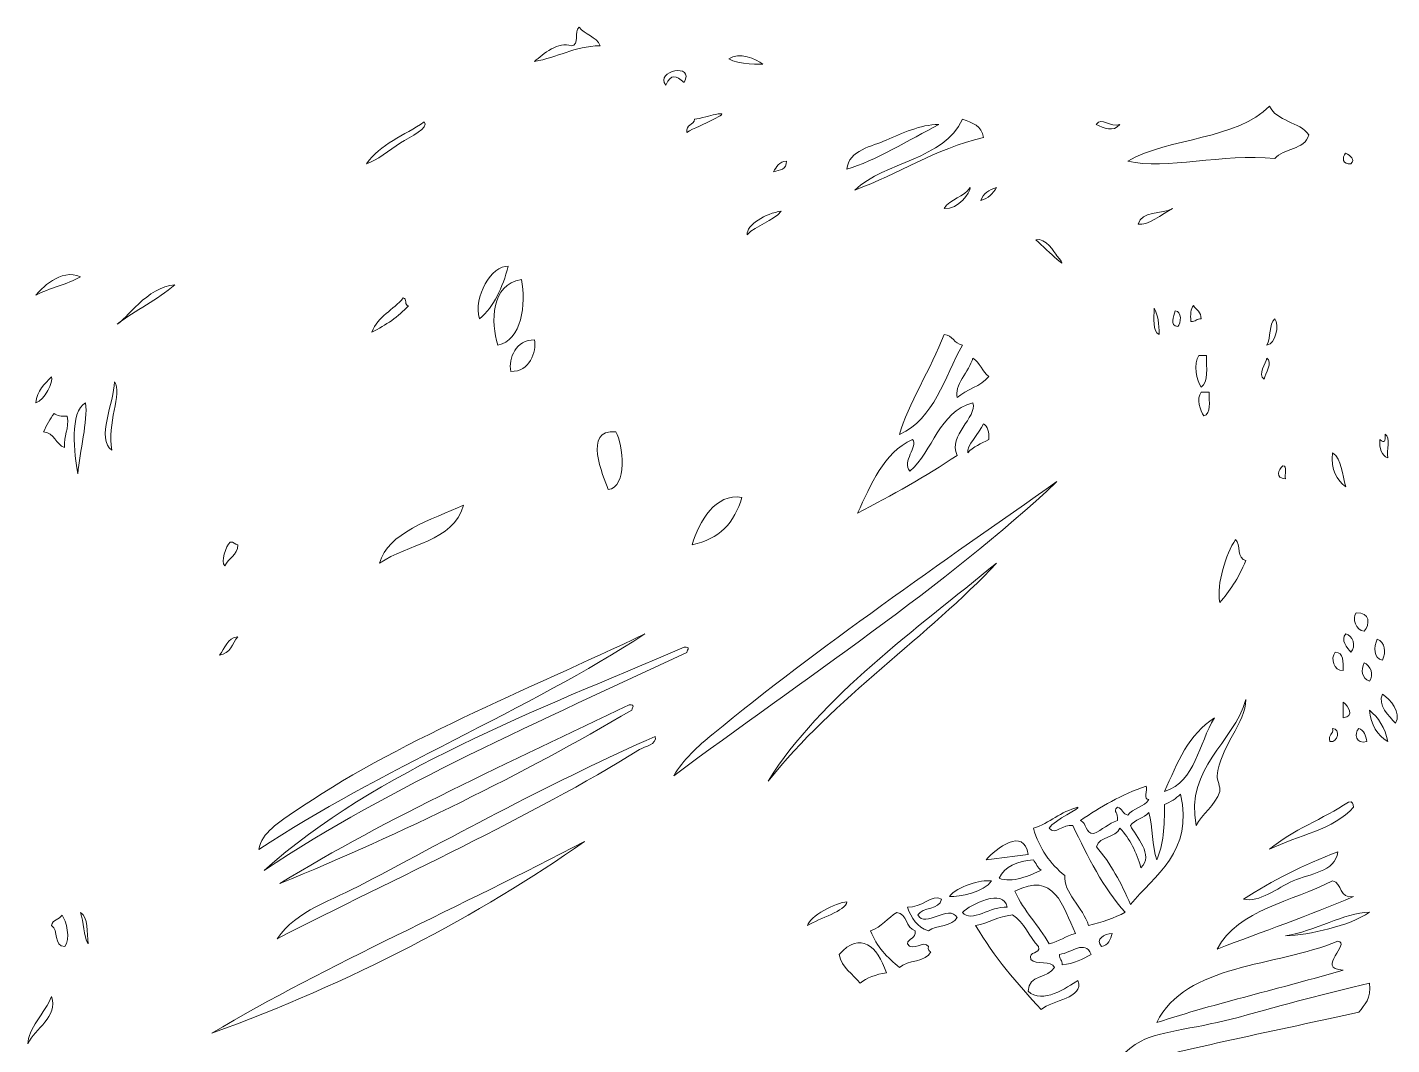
# Model space of a CAD drawing. Header units: inches. Extents: x 0.62 to 5.37, y -5.79 to -0.4.
# Drawn here: x 3.323 to 3.96, y -3.388 to -2.913 of the extents above; entities that cross this region are included whole.
import ezdxf

# ---------------------------------------------------------------- set-up
doc = ezdxf.new("R2010")
doc.units = ezdxf.units.IN
doc.header["$MEASUREMENT"] = 0
doc.layers.add('Layer 1', color=7, linetype='Continuous')

# ---------------------------------------------------------------- blocks, each defined once
blk = doc.blocks.new('block 26')
at = {"layer": 'Layer 1', "lineweight": 0}
blk.add_open_spline([(3.53424, -3.04906), (3.54126, -3.04342), (3.54497, -3.03447), (3.54772, -3.02456), (3.54005, -3.02396), (3.53121, -3.03891), (3.53424, -3.04906)], degree=3, knots=[0, 0, 0, 0, 1, 1, 1, 2, 2, 2, 2], dxfattribs=at)
blk = doc.blocks.new('block 27')
at = {"layer": 'Layer 1', "lineweight": 0}
blk.add_open_spline([(3.54282, -3.06131), (3.55404, -3.05935), (3.55608, -3.04205), (3.55384, -3.03068), (3.5395, -3.03303), (3.53951, -3.05067), (3.54282, -3.06131)], degree=3, knots=[0, 0, 0, 0, 1, 1, 1, 2, 2, 2, 2], dxfattribs=at)
blk = doc.blocks.new('block 28')
at = {"layer": 'Layer 1', "lineweight": 0}
blk.add_open_spline([(3.54894, -3.07357), (3.55768, -3.07387), (3.56097, -3.06447), (3.55998, -3.05886), (3.55139, -3.0587), (3.54757, -3.06758), (3.54894, -3.07357)], degree=3, knots=[0, 0, 0, 0, 1, 1, 1, 2, 2, 2, 2], dxfattribs=at)
blk = doc.blocks.new('block 29')
at = {"layer": 'Layer 1', "lineweight": 0}
blk.add_open_spline([(3.59796, -3.10175), (3.58214, -3.10036), (3.59224, -3.1224), (3.59429, -3.1287), (3.60349, -3.12794), (3.60134, -3.1075), (3.59796, -3.10175)], degree=3, knots=[0, 0, 0, 0, 1, 1, 1, 2, 2, 2, 2], dxfattribs=at)
blk = doc.blocks.new('block 30')
at = {"layer": 'Layer 1', "lineweight": 0}
blk.add_open_spline([(3.65678, -3.13238), (3.64443, -3.13036), (3.63691, -3.14344), (3.63351, -3.15444), (3.64618, -3.15199), (3.65338, -3.14409), (3.65678, -3.13238)], degree=3, knots=[0, 0, 0, 0, 1, 1, 1, 2, 2, 2, 2], dxfattribs=at)
blk = doc.blocks.new('block 31')
at = {"layer": 'Layer 1', "lineweight": 0}
blk.add_open_spline([(3.48769, -3.16303), (3.50072, -3.15401), (3.52193, -3.15314), (3.5269, -3.13607), (3.51198, -3.14252), (3.49114, -3.14915), (3.48769, -3.16303)], degree=3, knots=[0, 0, 0, 0, 1, 1, 1, 2, 2, 2, 2], dxfattribs=at)
blk = doc.blocks.new('block 33')
at = {"layer": 'Layer 1', "lineweight": 0}
blk.add_open_spline([(3.62984, -3.20223), (3.55984, -3.2323), (3.48671, -3.25926), (3.43378, -3.3064), (3.49351, -3.26646), (3.56339, -3.23667), (3.63106, -3.20467), (3.63133, -3.20314), (3.63297, -3.20217), (3.62984, -3.20223)], degree=3, knots=[0, 0, 0, 0, 1, 1, 1, 2, 2, 2, 3, 3, 3, 3], dxfattribs=at)
blk = doc.blocks.new('block 36')
at = {"layer": 'Layer 1', "lineweight": 0}
blk.add_open_spline([(3.60411, -3.22918), (3.54867, -3.25586), (3.49201, -3.2813), (3.44114, -3.31252), (3.4991, -3.2888), (3.55386, -3.26187), (3.60533, -3.23164), (3.60559, -3.23009), (3.60724, -3.22914), (3.60411, -3.22918)], degree=3, knots=[0, 0, 0, 0, 1, 1, 1, 2, 2, 2, 3, 3, 3, 3], dxfattribs=at)
blk = doc.blocks.new('block 156')
at = {"layer": 'Layer 1', "lineweight": 0}
blk.add_open_spline([(3.62495, -3.26227), (3.68492, -3.21768), (3.75202, -3.17367), (3.80383, -3.12501), (3.75023, -3.16266), (3.69273, -3.20225), (3.64332, -3.24266), (3.63633, -3.24837), (3.62931, -3.25479), (3.62495, -3.26227)], degree=3, knots=[0, 0, 0, 0, 1, 1, 1, 2, 2, 2, 3, 3, 3, 3], dxfattribs=at)
blk = doc.blocks.new('block 157')
at = {"layer": 'Layer 1', "lineweight": 0}
blk.add_open_spline([(3.77565, -3.163), (3.73804, -3.19401), (3.69389, -3.22501), (3.66905, -3.26471), (3.69934, -3.22638), (3.74462, -3.1965), (3.77565, -3.163)], degree=3, knots=[0, 0, 0, 0, 1, 1, 1, 2, 2, 2, 2], dxfattribs=at)
blk = doc.blocks.new('block 158')
at = {"layer": 'Layer 1', "lineweight": 0}
blk.add_open_spline([(3.43134, -3.2966), (3.48716, -3.2597), (3.55794, -3.23122), (3.61145, -3.1961), (3.55683, -3.22208), (3.4944, -3.24676), (3.44726, -3.27944), (3.44118, -3.28365), (3.43245, -3.28886), (3.43134, -3.2966)], degree=3, knots=[0, 0, 0, 0, 1, 1, 1, 2, 2, 2, 3, 3, 3, 3], dxfattribs=at)
blk = doc.blocks.new('block 159')
at = {"layer": 'Layer 1', "lineweight": 0}
blk.add_open_spline([(3.60902, -3.25001), (3.61152, -3.24846), (3.61716, -3.24791), (3.61636, -3.24389), (3.57044, -3.26403), (3.5228, -3.29), (3.48035, -3.31252), (3.46571, -3.32029), (3.44868, -3.32515), (3.43992, -3.33826), (3.49548, -3.30972), (3.55788, -3.28182), (3.60902, -3.25001)], degree=3, knots=[0, 0, 0, 0, 1, 1, 1, 2, 2, 2, 3, 3, 3, 4, 4, 4, 4], dxfattribs=at)
blk = doc.blocks.new('block 161')
at = {"layer": 'Layer 1', "lineweight": 0}
blk.add_open_spline([(3.58328, -3.29291), (3.52576, -3.32322), (3.46447, -3.34974), (3.40929, -3.38238), (3.47326, -3.35934), (3.53469, -3.32723), (3.58328, -3.29291)], degree=3, knots=[0, 0, 0, 0, 1, 1, 1, 2, 2, 2, 2], dxfattribs=at)
blk = doc.blocks.new('block 183')
at = {"layer": 'Layer 1', "lineweight": 0}
blk.add_open_spline([(3.57712, -2.92162), (3.57134, -2.91951), (3.56396, -2.92534), (3.55996, -2.92897), (3.57082, -2.92717), (3.57828, -2.92196), (3.5906, -2.92162), (3.5888, -2.91728), (3.58349, -2.91647), (3.58078, -2.91304), (3.57836, -2.91469), (3.58118, -2.9216), (3.57712, -2.92162)], degree=3, knots=[0, 0, 0, 0, 1, 1, 1, 2, 2, 2, 3, 3, 3, 4, 4, 4, 4], dxfattribs=at)
blk = doc.blocks.new('block 184')
at = {"layer": 'Layer 1', "lineweight": 0}
blk.add_open_spline([(3.62123, -2.93999), (3.624, -2.93457), (3.62579, -2.93544), (3.62981, -2.93877), (3.63503, -2.9294), (3.61597, -2.93334), (3.62123, -2.93999)], degree=3, knots=[0, 0, 0, 0, 1, 1, 1, 2, 2, 2, 2], dxfattribs=at)
blk = doc.blocks.new('block 185')
at = {"layer": 'Layer 1', "lineweight": 0}
blk.add_open_spline([(3.8369, -2.97551), (3.85464, -2.97961), (3.88129, -2.97181), (3.90553, -2.97427), (3.90949, -2.96925), (3.91965, -2.97043), (3.92144, -2.96324), (3.91705, -2.95702), (3.90638, -2.95708), (3.90307, -2.94976), (3.8882, -2.96553), (3.8563, -2.96427), (3.8369, -2.97551)], degree=3, knots=[0, 0, 0, 0, 1, 1, 1, 2, 2, 2, 3, 3, 3, 4, 4, 4, 4], dxfattribs=at)
blk = doc.blocks.new('block 186')
at = {"layer": 'Layer 1', "lineweight": 0}
blk.add_open_spline([(3.70946, -2.989), (3.7301, -2.98146), (3.74666, -2.96983), (3.7695, -2.96448), (3.76887, -2.95898), (3.76429, -2.95745), (3.7597, -2.95592), (3.75107, -2.97505), (3.72365, -2.97541), (3.70946, -2.989)], degree=3, knots=[0, 0, 0, 0, 1, 1, 1, 2, 2, 2, 3, 3, 3, 3], dxfattribs=at)
blk = doc.blocks.new('block 187')
at = {"layer": 'Layer 1', "lineweight": 0}
blk.add_open_spline([(3.48154, -2.97677), (3.48629, -2.97511), (3.49207, -2.97053), (3.49748, -2.96696), (3.50201, -2.96397), (3.51099, -2.96008), (3.50849, -2.95716), (3.4993, -2.96348), (3.48784, -2.96755), (3.48154, -2.97677)], degree=3, knots=[0, 0, 0, 0, 1, 1, 1, 2, 2, 2, 3, 3, 3, 3], dxfattribs=at)
blk = doc.blocks.new('block 188')
at = {"layer": 'Layer 1', "lineweight": 0}
blk.add_open_spline([(3.83322, -2.95835), (3.82864, -2.95998), (3.82475, -2.9547), (3.82219, -2.95835), (3.82582, -2.96012), (3.82997, -2.9621), (3.83322, -2.95835)], degree=3, knots=[0, 0, 0, 0, 1, 1, 1, 2, 2, 2, 2], dxfattribs=at)
blk = doc.blocks.new('block 189')
at = {"layer": 'Layer 1', "lineweight": 0}
blk.add_open_spline([(3.72416, -2.96571), (3.71793, -2.96842), (3.70637, -2.97041), (3.70578, -2.9792), (3.71857, -2.97557), (3.73527, -2.96544), (3.74867, -2.95836), (3.73991, -2.95839), (3.73152, -2.96252), (3.72416, -2.96571)], degree=3, knots=[0, 0, 0, 0, 1, 1, 1, 2, 2, 2, 3, 3, 3, 3], dxfattribs=at)
blk = doc.blocks.new('block 190')
at = {"layer": 'Layer 1', "lineweight": 0}
blk.add_open_spline([(3.94106, -2.97672), (3.94332, -2.97456), (3.94074, -2.97293), (3.9386, -2.97182), (3.93667, -2.97364), (3.93724, -2.97729), (3.94106, -2.97672)], degree=3, knots=[0, 0, 0, 0, 1, 1, 1, 2, 2, 2, 2], dxfattribs=at)
blk = doc.blocks.new('block 191')
at = {"layer": 'Layer 1', "lineweight": 0}
blk.add_open_spline([(3.67147, -2.98042), (3.67446, -2.97973), (3.67778, -2.97937), (3.6776, -2.97552), (3.67401, -2.9756), (3.67305, -2.97833), (3.67147, -2.98042)], degree=3, knots=[0, 0, 0, 0, 1, 1, 1, 2, 2, 2, 2], dxfattribs=at)
blk = doc.blocks.new('block 192')
at = {"layer": 'Layer 1', "lineweight": 0}
blk.add_open_spline([(3.65923, -3.00983), (3.66355, -3.00518), (3.6711, -3.00374), (3.67515, -2.99881), (3.66797, -2.99981), (3.65875, -3.00525), (3.65923, -3.00983)], degree=3, knots=[0, 0, 0, 0, 1, 1, 1, 2, 2, 2, 2], dxfattribs=at)
blk = doc.blocks.new('block 196')
at = {"layer": 'Layer 1', "lineweight": 0}
blk.add_open_spline([(3.484, -3.0552), (3.49067, -3.05206), (3.4964, -3.04798), (3.50116, -3.04294), (3.49913, -3.04292), (3.50047, -3.03954), (3.4987, -3.03926), (3.49417, -3.04494), (3.48686, -3.04784), (3.484, -3.0552)], degree=3, knots=[0, 0, 0, 0, 1, 1, 1, 2, 2, 2, 3, 3, 3, 3], dxfattribs=at)
blk = doc.blocks.new('block 197')
at = {"layer": 'Layer 1', "lineweight": 0}
blk.add_open_spline([(3.86631, -3.05025), (3.86864, -3.05053), (3.86902, -3.04887), (3.87122, -3.04902), (3.87108, -3.04589), (3.86898, -3.04474), (3.86754, -3.0429), (3.86614, -3.04435), (3.86615, -3.04723), (3.86631, -3.05025)], degree=3, knots=[0, 0, 0, 0, 1, 1, 1, 2, 2, 2, 3, 3, 3, 3], dxfattribs=at)
blk = doc.blocks.new('block 198')
at = {"layer": 'Layer 1', "lineweight": 0}
blk.add_open_spline([(3.85161, -3.05638), (3.85153, -3.05156), (3.85102, -3.04717), (3.84916, -3.04413), (3.84934, -3.04885), (3.84821, -3.05489), (3.85161, -3.05638)], degree=3, knots=[0, 0, 0, 0, 1, 1, 1, 2, 2, 2, 2], dxfattribs=at)
blk = doc.blocks.new('block 200')
at = {"layer": 'Layer 1', "lineweight": 0}
blk.add_open_spline([(3.86019, -3.0527), (3.86187, -3.05114), (3.86232, -3.04538), (3.85897, -3.04535), (3.85844, -3.04808), (3.85614, -3.05199), (3.86019, -3.0527)], degree=3, knots=[0, 0, 0, 0, 1, 1, 1, 2, 2, 2, 2], dxfattribs=at)
blk = doc.blocks.new('block 201')
at = {"layer": 'Layer 1', "lineweight": 0}
blk.add_open_spline([(3.90185, -3.06127), (3.906, -3.06087), (3.90775, -3.05172), (3.90553, -3.04902), (3.90264, -3.05144), (3.90383, -3.05794), (3.90185, -3.06127)], degree=3, knots=[0, 0, 0, 0, 1, 1, 1, 2, 2, 2, 2], dxfattribs=at)
blk = doc.blocks.new('block 203')
at = {"layer": 'Layer 1', "lineweight": 0}
blk.add_open_spline([(3.87122, -3.08089), (3.87467, -3.07861), (3.87355, -3.07178), (3.87367, -3.06618), (3.87244, -3.06618), (3.87122, -3.06618), (3.87, -3.06618), (3.86744, -3.06993), (3.86901, -3.07803), (3.87122, -3.08089)], degree=3, knots=[0, 0, 0, 0, 1, 1, 1, 2, 2, 2, 3, 3, 3, 3], dxfattribs=at)
blk = doc.blocks.new('block 204')
at = {"layer": 'Layer 1', "lineweight": 0}
blk.add_open_spline([(3.75726, -3.0858), (3.76153, -3.0819), (3.76841, -3.08061), (3.77197, -3.076), (3.76902, -3.07363), (3.7679, -3.06944), (3.76461, -3.06741), (3.76281, -3.0734), (3.75568, -3.0805), (3.75726, -3.0858)], degree=3, knots=[0, 0, 0, 0, 1, 1, 1, 2, 2, 2, 3, 3, 3, 3], dxfattribs=at)
blk = doc.blocks.new('block 205')
at = {"layer": 'Layer 1', "lineweight": 0}
blk.add_open_spline([(3.90063, -3.0772), (3.90107, -3.0747), (3.90473, -3.06918), (3.90185, -3.0674), (3.90131, -3.06981), (3.89731, -3.07499), (3.90063, -3.0772)], degree=3, knots=[0, 0, 0, 0, 1, 1, 1, 2, 2, 2, 2], dxfattribs=at)
blk = doc.blocks.new('block 206')
at = {"layer": 'Layer 1', "lineweight": 0}
blk.add_open_spline([(3.36269, -3.11035), (3.36022, -3.09832), (3.36763, -3.08364), (3.36391, -3.07849), (3.36379, -3.08773), (3.35515, -3.1054), (3.36269, -3.11035)], degree=3, knots=[0, 0, 0, 0, 1, 1, 1, 2, 2, 2, 2], dxfattribs=at)
blk = doc.blocks.new('block 208')
at = {"layer": 'Layer 1', "lineweight": 0}
blk.add_open_spline([(3.87245, -3.09437), (3.87589, -3.09331), (3.87481, -3.08774), (3.8749, -3.08333), (3.87367, -3.08333), (3.87244, -3.08333), (3.87122, -3.08333), (3.86879, -3.08614), (3.87073, -3.09198), (3.87245, -3.09437)], degree=3, knots=[0, 0, 0, 0, 1, 1, 1, 2, 2, 2, 3, 3, 3, 3], dxfattribs=at)
blk = doc.blocks.new('block 210')
at = {"layer": 'Layer 1', "lineweight": 0}
blk.add_open_spline([(3.34676, -3.12138), (3.34773, -3.1109), (3.35148, -3.09669), (3.35043, -3.08829), (3.34278, -3.09208), (3.34516, -3.11241), (3.34676, -3.12138)], degree=3, knots=[0, 0, 0, 0, 1, 1, 1, 2, 2, 2, 2], dxfattribs=at)
blk = doc.blocks.new('block 211')
at = {"layer": 'Layer 1', "lineweight": 0}
blk.add_open_spline([(3.73521, -3.12011), (3.73114, -3.11579), (3.7393, -3.10838), (3.73644, -3.10541), (3.72259, -3.11158), (3.71725, -3.12626), (3.7107, -3.13972), (3.7268, -3.13131), (3.74269, -3.12269), (3.75726, -3.11275), (3.75281, -3.10337), (3.76671, -3.09527), (3.76461, -3.08824), (3.74856, -3.09262), (3.74613, -3.11062), (3.73521, -3.12011)], degree=3, knots=[0, 0, 0, 0, 1, 1, 1, 2, 2, 2, 3, 3, 3, 4, 4, 4, 5, 5, 5, 5], dxfattribs=at)
blk = doc.blocks.new('block 213')
at = {"layer": 'Layer 1', "lineweight": 0}
blk.add_open_spline([(3.33083, -3.10178), (3.336, -3.10233), (3.33647, -3.10757), (3.34064, -3.10913), (3.34014, -3.10332), (3.34282, -3.1007), (3.34186, -3.09443), (3.33902, -3.09482), (3.33715, -3.09422), (3.33574, -3.0932), (3.33385, -3.0958), (3.33221, -3.09866), (3.33083, -3.10178)], degree=3, knots=[0, 0, 0, 0, 1, 1, 1, 2, 2, 2, 3, 3, 3, 4, 4, 4, 4], dxfattribs=at)
blk = doc.blocks.new('block 214')
at = {"layer": 'Layer 1', "lineweight": 0}
blk.add_open_spline([(3.95455, -3.10538), (3.95427, -3.10974), (3.95537, -3.11272), (3.95822, -3.11396), (3.95747, -3.11064), (3.95978, -3.10423), (3.957, -3.10293), (3.95735, -3.1065), (3.9567, -3.10714), (3.95455, -3.10538)], degree=3, knots=[0, 0, 0, 0, 1, 1, 1, 2, 2, 2, 3, 3, 3, 3], dxfattribs=at)
blk = doc.blocks.new('block 215')
at = {"layer": 'Layer 1', "lineweight": 0}
blk.add_open_spline([(3.93862, -3.12744), (3.93692, -3.1218), (3.93688, -3.11448), (3.9325, -3.11152), (3.93154, -3.11982), (3.93458, -3.12414), (3.93862, -3.12744)], degree=3, knots=[0, 0, 0, 0, 1, 1, 1, 2, 2, 2, 2], dxfattribs=at)
blk = doc.blocks.new('block 217')
at = {"layer": 'Layer 1', "lineweight": 0}
blk.add_open_spline([(3.91045, -3.12377), (3.90977, -3.12199), (3.91187, -3.11744), (3.90921, -3.11764), (3.90716, -3.11958), (3.90567, -3.12327), (3.91045, -3.12377)], degree=3, knots=[0, 0, 0, 0, 1, 1, 1, 2, 2, 2, 2], dxfattribs=at)
blk = doc.blocks.new('block 220')
at = {"layer": 'Layer 1', "lineweight": 0}
blk.add_open_spline([(3.87982, -3.18137), (3.88443, -3.17624), (3.88842, -3.1705), (3.89206, -3.16175), (3.88771, -3.16122), (3.88967, -3.15435), (3.88716, -3.15196), (3.88279, -3.15904), (3.87825, -3.17243), (3.87982, -3.18137)], degree=3, knots=[0, 0, 0, 0, 1, 1, 1, 2, 2, 2, 3, 3, 3, 3], dxfattribs=at)
blk = doc.blocks.new('block 221')
at = {"layer": 'Layer 1', "lineweight": 0}
blk.add_open_spline([(3.41539, -3.16426), (3.4171, -3.16065), (3.42138, -3.15962), (3.42151, -3.15446), (3.41995, -3.15439), (3.41982, -3.15288), (3.41784, -3.15323), (3.41592, -3.15507), (3.41338, -3.16257), (3.41539, -3.16426)], degree=3, knots=[0, 0, 0, 0, 1, 1, 1, 2, 2, 2, 3, 3, 3, 3], dxfattribs=at)
blk = doc.blocks.new('block 224')
at = {"layer": 'Layer 1', "lineweight": 0}
blk.add_open_spline([(3.9472, -3.19483), (3.95004, -3.19175), (3.95015, -3.18583), (3.94353, -3.18626), (3.94138, -3.18877), (3.94359, -3.19436), (3.9472, -3.19483)], degree=3, knots=[0, 0, 0, 0, 1, 1, 1, 2, 2, 2, 2], dxfattribs=at)
blk = doc.blocks.new('block 228')
at = {"layer": 'Layer 1', "lineweight": 0}
blk.add_open_spline([(3.94108, -3.20464), (3.94369, -3.20189), (3.94196, -3.19657), (3.93863, -3.19606), (3.93609, -3.19874), (3.93924, -3.20266), (3.94108, -3.20464)], degree=3, knots=[0, 0, 0, 0, 1, 1, 1, 2, 2, 2, 2], dxfattribs=at)
blk = doc.blocks.new('block 229')
at = {"layer": 'Layer 1', "lineweight": 0}
blk.add_open_spline([(3.41294, -3.20593), (3.4181, -3.20536), (3.41883, -3.20036), (3.42152, -3.19735), (3.41636, -3.1979), (3.41565, -3.20291), (3.41294, -3.20593)], degree=3, knots=[0, 0, 0, 0, 1, 1, 1, 2, 2, 2, 2], dxfattribs=at)
blk = doc.blocks.new('block 232')
at = {"layer": 'Layer 1', "lineweight": 0}
blk.add_open_spline([(3.95578, -3.20831), (3.95754, -3.20459), (3.95704, -3.19996), (3.95334, -3.19852), (3.95162, -3.2022), (3.95154, -3.20741), (3.95578, -3.20831)], degree=3, knots=[0, 0, 0, 0, 1, 1, 1, 2, 2, 2, 2], dxfattribs=at)
blk = doc.blocks.new('block 235')
at = {"layer": 'Layer 1', "lineweight": 0}
blk.add_open_spline([(3.9374, -3.21321), (3.93736, -3.20919), (3.93791, -3.20455), (3.93373, -3.20464), (3.93134, -3.20739), (3.93307, -3.21345), (3.9374, -3.21321)], degree=3, knots=[0, 0, 0, 0, 1, 1, 1, 2, 2, 2, 2], dxfattribs=at)
blk = doc.blocks.new('block 238')
at = {"layer": 'Layer 1', "lineweight": 0}
blk.add_open_spline([(3.94966, -3.21812), (3.95216, -3.21547), (3.95007, -3.2105), (3.94721, -3.20954), (3.94561, -3.2131), (3.94621, -3.21659), (3.94966, -3.21812)], degree=3, knots=[0, 0, 0, 0, 1, 1, 1, 2, 2, 2, 2], dxfattribs=at)
blk = doc.blocks.new('block 244')
at = {"layer": 'Layer 1', "lineweight": 0}
blk.add_open_spline([(3.96192, -3.23772), (3.96469, -3.23275), (3.9596, -3.22657), (3.95579, -3.22424), (3.95329, -3.22895), (3.95886, -3.23465), (3.96192, -3.23772)], degree=3, knots=[0, 0, 0, 0, 1, 1, 1, 2, 2, 2, 2], dxfattribs=at)
blk = doc.blocks.new('block 248')
at = {"layer": 'Layer 1', "lineweight": 0}
blk.add_open_spline([(3.9374, -3.23527), (3.9431, -3.23452), (3.93986, -3.22983), (3.9374, -3.22792), (3.9374, -3.23036), (3.9374, -3.23282), (3.9374, -3.23527)], degree=3, knots=[0, 0, 0, 0, 1, 1, 1, 2, 2, 2, 2], dxfattribs=at)
blk = doc.blocks.new('block 251')
at = {"layer": 'Layer 1', "lineweight": 0}
blk.add_open_spline([(3.95824, -3.2463), (3.95711, -3.23968), (3.95386, -3.23516), (3.94967, -3.2316), (3.95044, -3.23858), (3.95345, -3.24333), (3.95824, -3.2463)], degree=3, knots=[0, 0, 0, 0, 1, 1, 1, 2, 2, 2, 2], dxfattribs=at)
blk = doc.blocks.new('block 253')
at = {"layer": 'Layer 1', "lineweight": 0}
blk.add_open_spline([(3.85409, -3.2696), (3.86862, -3.26493), (3.86998, -3.2471), (3.87736, -3.23528), (3.86546, -3.24258), (3.85994, -3.25626), (3.85409, -3.2696)], degree=3, knots=[0, 0, 0, 0, 1, 1, 1, 2, 2, 2, 2], dxfattribs=at)
blk = doc.blocks.new('block 256')
at = {"layer": 'Layer 1', "lineweight": 0}
blk.add_open_spline([(3.93129, -3.2463), (3.93508, -3.24678), (3.93627, -3.2404), (3.93251, -3.24018), (3.93301, -3.24313), (3.93027, -3.24284), (3.93129, -3.2463)], degree=3, knots=[0, 0, 0, 0, 1, 1, 1, 2, 2, 2, 2], dxfattribs=at)
blk = doc.blocks.new('block 257')
at = {"layer": 'Layer 1', "lineweight": 0}
blk.add_open_spline([(3.94844, -3.2463), (3.94803, -3.24344), (3.94719, -3.24102), (3.94476, -3.24018), (3.94238, -3.24254), (3.94348, -3.24768), (3.94844, -3.2463)], degree=3, knots=[0, 0, 0, 0, 1, 1, 1, 2, 2, 2, 2], dxfattribs=at)
blk = doc.blocks.new('block 263')
at = {"layer": 'Layer 1', "lineweight": 0}
blk.add_open_spline([(3.81487, -3.28307), (3.81775, -3.28428), (3.81691, -3.28921), (3.82101, -3.28921), (3.82495, -3.28742), (3.82788, -3.28463), (3.83203, -3.28307), (3.83276, -3.27916), (3.82973, -3.27929), (3.83203, -3.27695), (3.83453, -3.27731), (3.83444, -3.28026), (3.83693, -3.28063), (3.83917, -3.27714), (3.8448, -3.27705), (3.84674, -3.27327), (3.84408, -3.27349), (3.84618, -3.26892), (3.84551, -3.26714), (3.83381, -3.27096), (3.82415, -3.27683), (3.81487, -3.28307)], degree=3, knots=[0, 0, 0, 0, 1, 1, 1, 2, 2, 2, 3, 3, 3, 4, 4, 4, 5, 5, 5, 6, 6, 6, 7, 7, 7, 7], dxfattribs=at)
blk = doc.blocks.new('block 265')
at = {"layer": 'Layer 1', "lineweight": 0}
blk.add_open_spline([(3.85409, -3.27572), (3.8541, -3.28554), (3.85356, -3.29479), (3.85041, -3.30145), (3.8481, -3.29519), (3.84878, -3.28594), (3.84674, -3.2794), (3.84447, -3.28203), (3.84017, -3.28264), (3.83816, -3.28552), (3.84053, -3.29032), (3.84942, -3.29951), (3.84307, -3.30513), (3.84086, -3.29795), (3.83788, -3.29152), (3.83326, -3.28675), (3.83117, -3.29121), (3.82379, -3.29036), (3.82223, -3.29534), (3.82887, -3.30299), (3.83387, -3.31229), (3.83817, -3.32229), (3.84909, -3.30912), (3.86803, -3.29743), (3.86144, -3.27082), (3.85947, -3.27294), (3.85687, -3.27441), (3.85409, -3.27572)], degree=3, knots=[0, 0, 0, 0, 1, 1, 1, 2, 2, 2, 3, 3, 3, 4, 4, 4, 5, 5, 5, 6, 6, 6, 7, 7, 7, 8, 8, 8, 9, 9, 9, 9], dxfattribs=at)
blk = doc.blocks.new('block 268')
at = {"layer": 'Layer 1', "lineweight": 0}
blk.add_open_spline([(3.9031, -3.29655), (3.9162, -3.29003), (3.93315, -3.28738), (3.94231, -3.27694), (3.94218, -3.27545), (3.94195, -3.27403), (3.93986, -3.27449), (3.92822, -3.28245), (3.91369, -3.28751), (3.9031, -3.29655)], degree=3, knots=[0, 0, 0, 0, 1, 1, 1, 2, 2, 2, 3, 3, 3, 3], dxfattribs=at)
blk = doc.blocks.new('block 277')
at = {"layer": 'Layer 1', "lineweight": 0}
blk.add_open_spline([(3.77076, -3.30146), (3.77746, -3.3008), (3.78368, -3.29967), (3.79037, -3.29901), (3.78848, -3.28594), (3.77523, -3.29627), (3.77076, -3.30146)], degree=3, knots=[0, 0, 0, 0, 1, 1, 1, 2, 2, 2, 2], dxfattribs=at)
blk = doc.blocks.new('block 280')
at = {"layer": 'Layer 1', "lineweight": 0}
blk.add_open_spline([(3.89085, -3.31983), (3.89842, -3.32156), (3.90654, -3.31463), (3.91414, -3.31125), (3.92158, -3.30794), (3.93389, -3.30719), (3.93497, -3.29777), (3.91884, -3.3037), (3.90429, -3.3112), (3.89085, -3.31983)], degree=3, knots=[0, 0, 0, 0, 1, 1, 1, 2, 2, 2, 3, 3, 3, 3], dxfattribs=at)
blk = doc.blocks.new('block 284')
at = {"layer": 'Layer 1', "lineweight": 0}
blk.add_open_spline([(3.77689, -3.31005), (3.78269, -3.31255), (3.7915, -3.30862), (3.79649, -3.30636), (3.79484, -3.30516), (3.79405, -3.3031), (3.79282, -3.30146), (3.78533, -3.30214), (3.77944, -3.30442), (3.77689, -3.31005)], degree=3, knots=[0, 0, 0, 0, 1, 1, 1, 2, 2, 2, 3, 3, 3, 3], dxfattribs=at)
blk = doc.blocks.new('block 288')
at = {"layer": 'Layer 1', "lineweight": 0}
blk.add_open_spline([(3.75361, -3.31862), (3.75834, -3.31893), (3.77003, -3.31649), (3.77322, -3.31127), (3.76823, -3.31069), (3.75723, -3.31382), (3.75361, -3.31862)], degree=3, knots=[0, 0, 0, 0, 1, 1, 1, 2, 2, 2, 2], dxfattribs=at)
blk = doc.blocks.new('block 289')
at = {"layer": 'Layer 1', "lineweight": 0}
blk.add_open_spline([(3.93252, -3.31125), (3.91375, -3.32107), (3.88848, -3.32441), (3.8786, -3.34312), (3.89983, -3.33493), (3.92177, -3.32746), (3.94231, -3.3186), (3.93538, -3.31983), (3.93714, -3.31234), (3.93252, -3.31125)], degree=3, knots=[0, 0, 0, 0, 1, 1, 1, 2, 2, 2, 3, 3, 3, 3], dxfattribs=at)
blk = doc.blocks.new('block 290')
at = {"layer": 'Layer 1', "lineweight": 0}
blk.add_open_spline([(3.78425, -3.31616), (3.78838, -3.32552), (3.79535, -3.33202), (3.80018, -3.34068), (3.80485, -3.33963), (3.80797, -3.33703), (3.81243, -3.33577), (3.80683, -3.3232), (3.80235, -3.3064), (3.78425, -3.31616)], degree=3, knots=[0, 0, 0, 0, 1, 1, 1, 2, 2, 2, 3, 3, 3, 3], dxfattribs=at)
blk = doc.blocks.new('block 293')
at = {"layer": 'Layer 1', "lineweight": 0}
blk.add_open_spline([(3.73401, -3.32352), (3.73594, -3.32853), (3.73839, -3.33303), (3.74381, -3.33455), (3.74767, -3.33187), (3.75494, -3.3326), (3.75729, -3.32843), (3.75348, -3.32184), (3.74218, -3.33361), (3.7389, -3.3272), (3.74124, -3.32339), (3.74892, -3.32496), (3.74994, -3.31985), (3.74558, -3.31719), (3.74038, -3.32415), (3.73401, -3.32352)], degree=3, knots=[0, 0, 0, 0, 1, 1, 1, 2, 2, 2, 3, 3, 3, 4, 4, 4, 5, 5, 5, 5], dxfattribs=at)
blk = doc.blocks.new('block 294')
at = {"layer": 'Layer 1', "lineweight": 0}
blk.add_open_spline([(3.75974, -3.32597), (3.76383, -3.33114), (3.77313, -3.3229), (3.78057, -3.32351), (3.77913, -3.31449), (3.76347, -3.32228), (3.75974, -3.32597)], degree=3, knots=[0, 0, 0, 0, 1, 1, 1, 2, 2, 2, 2], dxfattribs=at)
blk = doc.blocks.new('block 295')
at = {"layer": 'Layer 1', "lineweight": 0}
blk.add_open_spline([(3.71686, -3.33456), (3.71952, -3.3421), (3.7248, -3.34703), (3.73033, -3.35171), (3.73412, -3.34813), (3.74264, -3.34931), (3.74504, -3.34435), (3.74408, -3.34409), (3.74361, -3.34332), (3.74381, -3.3419), (3.74185, -3.33856), (3.73634, -3.34476), (3.73401, -3.34068), (3.73439, -3.33779), (3.73826, -3.33839), (3.73769, -3.33455), (3.73316, -3.33335), (3.73405, -3.32674), (3.72911, -3.32598), (3.72483, -3.32864), (3.72195, -3.33271), (3.71686, -3.33456)], degree=3, knots=[0, 0, 0, 0, 1, 1, 1, 2, 2, 2, 3, 3, 3, 4, 4, 4, 5, 5, 5, 6, 6, 6, 7, 7, 7, 7], dxfattribs=at)
blk = doc.blocks.new('block 297')
at = {"layer": 'Layer 1', "lineweight": 0}
blk.add_open_spline([(3.33453, -3.33215), (3.33785, -3.33414), (3.33545, -3.34184), (3.34067, -3.34195), (3.34358, -3.33855), (3.34139, -3.32983), (3.33943, -3.32724), (3.33833, -3.32941), (3.33493, -3.32926), (3.33453, -3.33215)], degree=3, knots=[0, 0, 0, 0, 1, 1, 1, 2, 2, 2, 3, 3, 3, 3], dxfattribs=at)
blk = doc.blocks.new('block 299')
at = {"layer": 'Layer 1', "lineweight": 0}
blk.add_open_spline([(3.82469, -3.34189), (3.82794, -3.34147), (3.82882, -3.33867), (3.82959, -3.33577), (3.82597, -3.33599), (3.82152, -3.33859), (3.82469, -3.34189)], degree=3, knots=[0, 0, 0, 0, 1, 1, 1, 2, 2, 2, 2], dxfattribs=at)
blk = doc.blocks.new('block 301')
at = {"layer": 'Layer 1', "lineweight": 0}
blk.add_open_spline([(3.70215, -3.34559), (3.70348, -3.35202), (3.70859, -3.35467), (3.71196, -3.35906), (3.71513, -3.35653), (3.71921, -3.35489), (3.72421, -3.35416), (3.71998, -3.34168), (3.71213, -3.33458), (3.70215, -3.34559)], degree=3, knots=[0, 0, 0, 0, 1, 1, 1, 2, 2, 2, 3, 3, 3, 3], dxfattribs=at)
blk = doc.blocks.new('block 302')
at = {"layer": 'Layer 1', "lineweight": 0}
blk.add_open_spline([(3.85042, -3.37742), (3.87838, -3.36821), (3.90873, -3.3614), (3.93742, -3.35291), (3.92413, -3.35237), (3.94157, -3.34016), (3.93497, -3.33943), (3.90608, -3.35139), (3.8638, -3.34996), (3.85042, -3.37742)], degree=3, knots=[0, 0, 0, 0, 1, 1, 1, 2, 2, 2, 3, 3, 3, 3], dxfattribs=at)
blk = doc.blocks.new('block 304')
at = {"layer": 'Layer 1', "lineweight": 0}
blk.add_open_spline([(3.80508, -3.34558), (3.80481, -3.34789), (3.80646, -3.34828), (3.80631, -3.35048), (3.81193, -3.34997), (3.81588, -3.34779), (3.81978, -3.34557), (3.81688, -3.33852), (3.81069, -3.34492), (3.80508, -3.34558)], degree=3, knots=[0, 0, 0, 0, 1, 1, 1, 2, 2, 2, 3, 3, 3, 3], dxfattribs=at)
blk = doc.blocks.new('block 314')
at = {"layer": 'Layer 1', "lineweight": 0}
blk.add_open_spline([(3.32351, -3.38729), (3.32674, -3.38029), (3.33778, -3.37462), (3.33453, -3.36523), (3.33163, -3.37255), (3.3232, -3.38083), (3.32351, -3.38729)], degree=3, knots=[0, 0, 0, 0, 1, 1, 1, 2, 2, 2, 2], dxfattribs=at)
blk = doc.blocks.new('block 683')
at = {"layer": 'Layer 1', "lineweight": 0}
blk.add_open_spline([(3.66657, -2.93019), (3.66353, -2.92786), (3.65537, -2.92429), (3.65064, -2.92774), (3.65469, -2.93064), (3.66688, -2.93039), (3.66657, -2.93019)], degree=3, knots=[0, 0, 0, 0, 1, 1, 1, 2, 2, 2, 2], dxfattribs=at)
blk = doc.blocks.new('block 684')
at = {"layer": 'Layer 1', "lineweight": 0}
blk.add_open_spline([(3.64574, -2.95348), (3.64211, -2.95397), (3.64095, -2.95492), (3.63471, -2.95593), (3.63433, -2.95881), (3.63046, -2.9582), (3.63104, -2.96205), (3.63729, -2.95856), (3.65259, -2.95253), (3.64574, -2.95348)], degree=3, knots=[0, 0, 0, 0, 1, 1, 1, 2, 2, 2, 3, 3, 3, 3], dxfattribs=at)
blk = doc.blocks.new('block 685')
at = {"layer": 'Layer 1', "lineweight": 0}
blk.add_open_spline([(3.75113, -2.99757), (3.7582, -2.99808), (3.76326, -2.99015), (3.76338, -2.98777), (3.76052, -2.99226), (3.75398, -2.99308), (3.75113, -2.99757)], degree=3, knots=[0, 0, 0, 0, 1, 1, 1, 2, 2, 2, 2], dxfattribs=at)
blk = doc.blocks.new('block 686')
at = {"layer": 'Layer 1', "lineweight": 0}
blk.add_open_spline([(3.76828, -2.99389), (3.77167, -2.99278), (3.77405, -2.99068), (3.77563, -2.98777), (3.77214, -2.98877), (3.76941, -2.99053), (3.76828, -2.99389)], degree=3, knots=[0, 0, 0, 0, 1, 1, 1, 2, 2, 2, 2], dxfattribs=at)
blk = doc.blocks.new('block 687')
at = {"layer": 'Layer 1', "lineweight": 0}
blk.add_open_spline([(3.8418, -3.00491), (3.84599, -3.00581), (3.85308, -3.00016), (3.85774, -2.99756), (3.85284, -3.00043), (3.84316, -2.99851), (3.8418, -3.00491)], degree=3, knots=[0, 0, 0, 0, 1, 1, 1, 2, 2, 2, 2], dxfattribs=at)
blk = doc.blocks.new('block 688')
at = {"layer": 'Layer 1', "lineweight": 0}
blk.add_open_spline([(3.80382, -3.01963), (3.80266, -3.0182), (3.79852, -3.01077), (3.79401, -3.01227), (3.79979, -3.01739), (3.81113, -3.02866), (3.80382, -3.01963)], degree=3, knots=[0, 0, 0, 0, 1, 1, 1, 2, 2, 2, 2], dxfattribs=at)
blk = doc.blocks.new('block 689')
at = {"layer": 'Layer 1', "lineweight": 0}
blk.add_open_spline([(3.32715, -3.03806), (3.33349, -3.03459), (3.34181, -3.03311), (3.34798, -3.02947), (3.33889, -3.02514), (3.32916, -3.03548), (3.32715, -3.03806)], degree=3, knots=[0, 0, 0, 0, 1, 1, 1, 2, 2, 2, 2], dxfattribs=at)
blk = doc.blocks.new('block 690')
at = {"layer": 'Layer 1', "lineweight": 0}
blk.add_open_spline([(3.36513, -3.05152), (3.37382, -3.0451), (3.38394, -3.0401), (3.39209, -3.03315), (3.37935, -3.03397), (3.3689, -3.04985), (3.36513, -3.05152)], degree=3, knots=[0, 0, 0, 0, 1, 1, 1, 2, 2, 2, 2], dxfattribs=at)
blk = doc.blocks.new('block 691')
at = {"layer": 'Layer 1', "lineweight": 0}
blk.add_open_spline([(3.73031, -3.10295), (3.74668, -3.09565), (3.75122, -3.07648), (3.75971, -3.06129), (3.75579, -3.06073), (3.75539, -3.05663), (3.75114, -3.05639), (3.74514, -3.07204), (3.73426, -3.08934), (3.73031, -3.10295)], degree=3, knots=[0, 0, 0, 0, 1, 1, 1, 2, 2, 2, 3, 3, 3, 3], dxfattribs=at)
blk = doc.blocks.new('block 692')
at = {"layer": 'Layer 1', "lineweight": 0}
blk.add_open_spline([(3.32715, -3.08829), (3.3315, -3.08688), (3.3353, -3.07852), (3.3345, -3.07605), (3.3313, -3.07936), (3.3279, -3.08251), (3.32715, -3.08829)], degree=3, knots=[0, 0, 0, 0, 1, 1, 1, 2, 2, 2, 2], dxfattribs=at)
blk = doc.blocks.new('block 693')
at = {"layer": 'Layer 1', "lineweight": 0}
blk.add_open_spline([(3.76217, -3.11154), (3.76469, -3.10875), (3.76844, -3.10718), (3.77198, -3.1054), (3.77223, -3.10188), (3.77165, -3.09918), (3.76952, -3.09805), (3.7676, -3.10228), (3.76142, -3.1087), (3.76217, -3.11154)], degree=3, knots=[0, 0, 0, 0, 1, 1, 1, 2, 2, 2, 3, 3, 3, 3], dxfattribs=at)
blk = doc.blocks.new('block 698')
at = {"layer": 'Layer 1', "lineweight": 0}
blk.add_open_spline([(3.86879, -3.28551), (3.87135, -3.28004), (3.87781, -3.27629), (3.87982, -3.2696), (3.88035, -3.26782), (3.87842, -3.26402), (3.8786, -3.26224), (3.87988, -3.24898), (3.89198, -3.23734), (3.89207, -3.22671), (3.88607, -3.24725), (3.86384, -3.25811), (3.86879, -3.28551)], degree=3, knots=[0, 0, 0, 0, 1, 1, 1, 2, 2, 2, 3, 3, 3, 4, 4, 4, 4], dxfattribs=at)
blk = doc.blocks.new('block 704')
at = {"layer": 'Layer 1', "lineweight": 0}
blk.add_open_spline([(3.79282, -3.28675), (3.79559, -3.29624), (3.80075, -3.30334), (3.80753, -3.30882), (3.80658, -3.31632), (3.81617, -3.32384), (3.81856, -3.3321), (3.82492, -3.3307), (3.83055, -3.32857), (3.83571, -3.32596), (3.82542, -3.31462), (3.81832, -3.30006), (3.8112, -3.28552), (3.80677, -3.28445), (3.80303, -3.29032), (3.80017, -3.28675), (3.80264, -3.28283), (3.81534, -3.277), (3.81365, -3.27695), (3.80545, -3.27896), (3.80056, -3.28429), (3.79282, -3.28675)], degree=3, knots=[0, 0, 0, 0, 1, 1, 1, 2, 2, 2, 3, 3, 3, 4, 4, 4, 5, 5, 5, 6, 6, 6, 7, 7, 7, 7], dxfattribs=at)
blk = doc.blocks.new('block 706')
at = {"layer": 'Layer 1', "lineweight": 0}
blk.add_open_spline([(3.70582, -3.32107), (3.70066, -3.32122), (3.6883, -3.32801), (3.68744, -3.33211), (3.69301, -3.32867), (3.70518, -3.32535), (3.70582, -3.32107)], degree=3, knots=[0, 0, 0, 0, 1, 1, 1, 2, 2, 2, 2], dxfattribs=at)
blk = doc.blocks.new('block 707')
at = {"layer": 'Layer 1', "lineweight": 0}
blk.add_open_spline([(3.91047, -3.33697), (3.92173, -3.3364), (3.94024, -3.33246), (3.94968, -3.32595), (3.93797, -3.3261), (3.92421, -3.3348), (3.91047, -3.33697)], degree=3, knots=[0, 0, 0, 0, 1, 1, 1, 2, 2, 2, 2], dxfattribs=at)
blk = doc.blocks.new('block 708')
at = {"layer": 'Layer 1', "lineweight": 0}
blk.add_open_spline([(3.35169, -3.34073), (3.35083, -3.33544), (3.35185, -3.32832), (3.34801, -3.32602), (3.34973, -3.33043), (3.34927, -3.33701), (3.35169, -3.34073)], degree=3, knots=[0, 0, 0, 0, 1, 1, 1, 2, 2, 2, 2], dxfattribs=at)
blk = doc.blocks.new('block 710')
at = {"layer": 'Layer 1', "lineweight": 0}
blk.add_open_spline([(3.7965, -3.37131), (3.80151, -3.36691), (3.81663, -3.36612), (3.81366, -3.35782), (3.80848, -3.36093), (3.79712, -3.36916), (3.79038, -3.36273), (3.79039, -3.35499), (3.79993, -3.35676), (3.80263, -3.3517), (3.80138, -3.34805), (3.7939, -3.35063), (3.79161, -3.34803), (3.7903, -3.34345), (3.7962, -3.34608), (3.79527, -3.3419), (3.79063, -3.33755), (3.78886, -3.33034), (3.78302, -3.32719), (3.77628, -3.3278), (3.7721, -3.33098), (3.76587, -3.3321), (3.77454, -3.3467), (3.78518, -3.35936), (3.7965, -3.37131)], degree=3, knots=[0, 0, 0, 0, 1, 1, 1, 2, 2, 2, 3, 3, 3, 4, 4, 4, 5, 5, 5, 6, 6, 6, 7, 7, 7, 8, 8, 8, 8], dxfattribs=at)
blk = doc.blocks.new('block 713')
at = {"layer": 'Layer 1', "lineweight": 0}
blk.add_open_spline([(3.88841, -3.37497), (3.87138, -3.37977), (3.85219, -3.3813), (3.84308, -3.38601), (3.828, -3.39378), (3.82203, -3.41323), (3.81244, -3.42277), (3.81857, -3.41379), (3.82907, -3.40916), (3.83327, -3.39826), (3.86258, -3.38965), (3.90762, -3.38089), (3.94478, -3.37252), (3.9474, -3.36902), (3.95085, -3.36634), (3.94968, -3.35903), (3.9286, -3.36409), (3.91122, -3.36855), (3.88841, -3.37497)], degree=3, knots=[0, 0, 0, 0, 1, 1, 1, 2, 2, 2, 3, 3, 3, 4, 4, 4, 5, 5, 5, 6, 6, 6, 6], dxfattribs=at)
blk = doc.blocks.new('block 25')
at = {"layer": 'Layer 1'}
for name in ['block 183', 'block 184', 'block 683', 'block 684', 'block 188', 'block 185', 'block 187', 'block 189', 'block 186', 'block 190', 'block 191', 'block 685', 'block 686', 'block 192', 'block 687', 'block 688', 'block 689', 'block 26', 'block 27', 'block 690', 'block 196', 'block 198', 'block 197', 'block 200', 'block 201', 'block 691', 'block 28', 'block 204', 'block 203', 'block 205', 'block 692', 'block 206', 'block 210', 'block 211', 'block 208', 'block 213', 'block 29', 'block 693', 'block 214', 'block 215', 'block 217', 'block 156', 'block 30', 'block 31', 'block 220', 'block 221', 'block 157', 'block 224', 'block 158', 'block 228', 'block 229', 'block 33', 'block 232', 'block 235', 'block 238', 'block 698', 'block 248', 'block 244', 'block 36', 'block 253', 'block 251', 'block 256', 'block 257', 'block 159', 'block 263', 'block 265', 'block 704', 'block 268', 'block 277', 'block 161', 'block 280', 'block 284', 'block 288', 'block 290', 'block 289', 'block 293', 'block 294', 'block 706', 'block 297', 'block 708', 'block 295', 'block 710', 'block 707', 'block 301', 'block 299', 'block 304', 'block 302', 'block 713', 'block 314']:
    blk.add_blockref(name, (0, 0), dxfattribs=at)

msp = doc.modelspace()

# ---------------------------------------------------------------- block references
at = {"layer": 'Layer 1'}
msp.add_blockref('block 25', (0, 0), dxfattribs=at)

doc.saveas('drawing.dxf')
